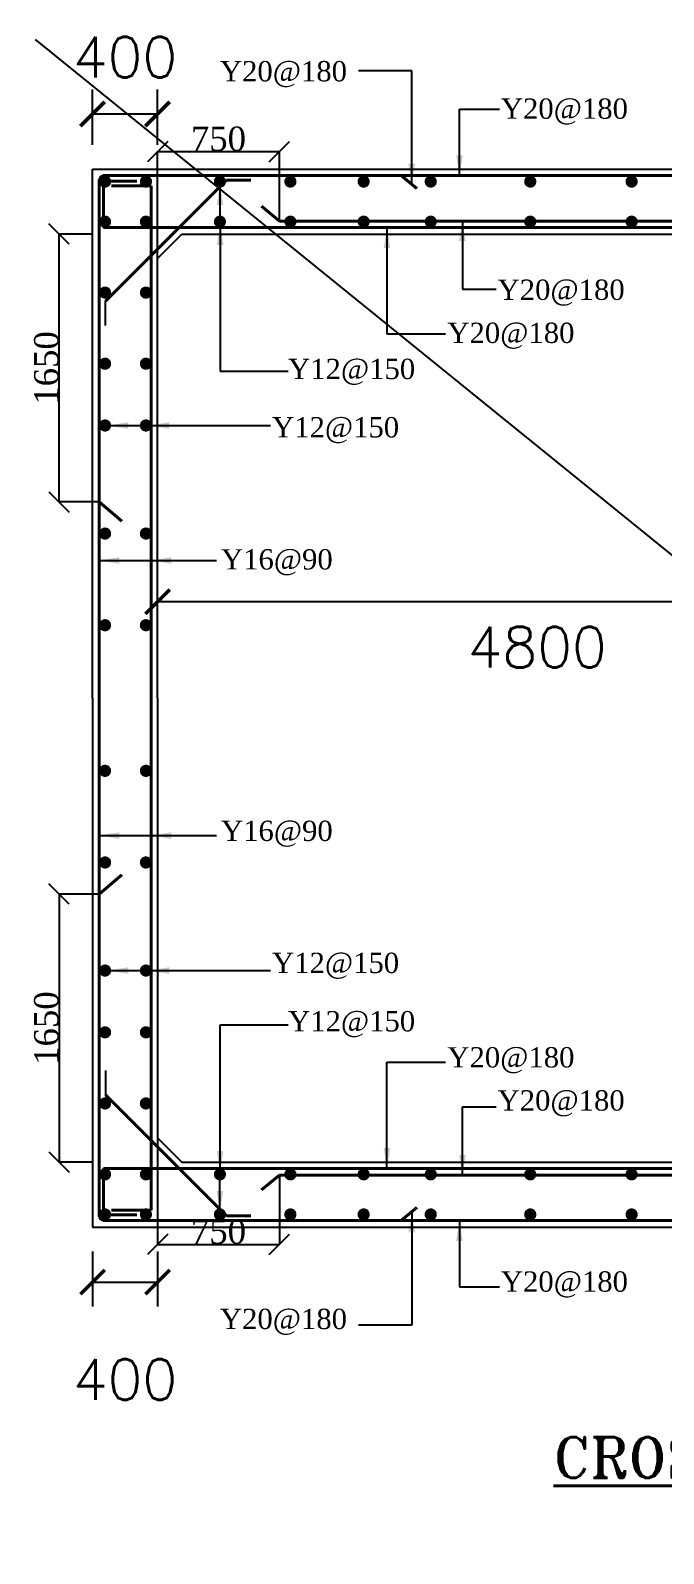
# Model space of a CAD drawing. Header units: inches. Extents: x -400915 to 515323, y 79868 to 577806.
# Drawn here: x 149415 to 153311, y 265193 to 274572 of the extents above; entities that cross this region are included whole.
import ezdxf

# ---------------------------------------------------------------- set-up
doc = ezdxf.new("R2010")
doc.units = ezdxf.units.IN
doc.header["$LTSCALE"] = 0.315
doc.header["$MEASUREMENT"] = 0
doc.layers.get('0').update_dxf_attribs({"color": 9})
for name, color, linetype, lineweight in [('crass barrier', 1, 'Continuous', 20), ('RFC', 4, 'Continuous', 40), ('STRUC', 2, 'Continuous', 20), ('TXC', 7, 'Continuous', 40)]:
    doc.layers.add(name, color=color, linetype=linetype, lineweight=lineweight)
for name, color, linetype in [('rec', 7, 'Continuous'), ('stru', 2, 'Continuous'), ('TEXT', 3, 'Continuous')]:
    doc.layers.add(name, color=color, linetype=linetype)
doc.styles.add('ROMANS', font='ROMANS')
doc.styles.add('ROMANT', font='romant.shx')
doc.styles.get("Standard").update_dxf_attribs({"font": 'romantic.ttf'})
doc.dimstyles.new('75', dxfattribs={"dimscale": 0, "dimtxt": 2.5, "dimasz": 2.5, "dimexe": 1.5, "dimexo": 1.5, "dimgap": 1, "dimtad": 1, "dimdec": 0, "dimzin": 0, "dimdsep": 46, "dimtxsty": 'ROMANS', "dimblk": 'ARCHTICK', "dimcen": -0.75, "dimclrd": 1, "dimclre": 1, "dimclrt": 3, "dimadec": 0, "dimazin": 0, "dimtfac": 1, "dimtdec": 0, "dimtofl": 0, "dimtmove": 0, "dimatfit": 3, "dimfxl": 1, "dimtolj": 1, "dimtzin": 0, "dimarcsym": 0})
doc.dimstyles.new('kri', dxfattribs={"dimtxt": 150, "dimasz": 125, "dimexe": 0.18, "dimexo": 0.0625, "dimgap": 0.09, "dimtad": 1, "dimdec": 0, "dimrnd": 1, "dimzin": 0, "dimdsep": 46, "dimtxsty": 'Standard', "dimblk": 'OBLIQUE', "dimcen": 0.09, "dimclrd": 1, "dimclre": 5, "dimclrt": 3, "dimadec": 0, "dimazin": 0, "dimtfac": 1, "dimtdec": 0, "dimtofl": 0, "dimtmove": 2, "dimatfit": 3, "dimfxl": 1, "dimtolj": 1, "dimtzin": 0, "dimarcsym": 0})

# ---------------------------------------------------------------- blocks, each defined once
blk = doc.blocks.new('_ArchTick')
at = {"layer": 'crass barrier', "color": 0, "const_width": 0.15}
blk.add_lwpolyline([(-0.5, -0.5), (0.5, 0.5)], dxfattribs=at)
blk = doc.blocks.new('*D166')
at = {"layer": 'Defpoints', "color": 0, "linetype": 'Continuous', "transparency": 16777216}
for p in [(150196.9, 271053.3), (150196.9, 271053.3), (154996.9, 271053.3)]:
    blk.add_point(p, dxfattribs=at)
at = {"layer": 'STRUC', "color": 1, "linetype": 'Continuous', "lineweight": -2, "transparency": 16777216}
blk.add_line((154996.9, 271053.3), (150196.9, 271053.3), dxfattribs=at)
at = {"layer": 'STRUC', "color": 1, "linetype": 'Continuous', "lineweight": -2, "transparency": 16777216, "xscale": 150, "yscale": 150, "zscale": 150, "rotation": 180}
blk.add_blockref('_ArchTick', (150196.9, 271053.3), dxfattribs=at)
at = {"layer": 'STRUC', "color": 1, "linetype": 'Continuous', "lineweight": -2, "transparency": 16777216, "xscale": 150, "yscale": 150, "zscale": 150}
blk.add_blockref('_ArchTick', (154996.9, 271053.3), dxfattribs=at)
at = {"layer": 'STRUC', "color": 3, "linetype": 'Continuous', "transparency": 16777216, "insert": (152534.1, 270773.9), "char_height": 250, "attachment_point": 5, "style": 'ROMANS'}
blk.add_mtext('\\A1;4800', dxfattribs=at)
blk = doc.blocks.new('*D177')
at = {"layer": 'Defpoints', "color": 0, "linetype": 'Continuous', "transparency": 16777216}
for p in [(150196.9, 274057.7), (149796.9, 273718.3), (150196.9, 273718.3)]:
    blk.add_point(p, dxfattribs=at)
at = {"layer": 'STRUC', "color": 1, "linetype": 'Continuous', "lineweight": -2, "transparency": 16777216}
for p, q in [((149796.9, 273868.3), (149796.9, 274207.7)), ((150196.9, 273868.3), (150196.9, 274207.7)), ((149796.9, 274057.7), (150196.9, 274057.7))]:
    blk.add_line(p, q, dxfattribs=at)
at = {"layer": 'STRUC', "color": 1, "linetype": 'Continuous', "lineweight": -2, "transparency": 16777216, "xscale": 150, "yscale": 150, "zscale": 150, "rotation": 180}
blk.add_blockref('_ArchTick', (149796.9, 274057.7), dxfattribs=at)
at = {"layer": 'STRUC', "color": 1, "linetype": 'Continuous', "lineweight": -2, "transparency": 16777216, "xscale": 150, "yscale": 150, "zscale": 150}
blk.add_blockref('_ArchTick', (150196.9, 274057.7), dxfattribs=at)
at = {"layer": 'STRUC', "color": 3, "linetype": 'Continuous', "transparency": 16777216, "insert": (149996.9, 274407.7), "char_height": 250, "attachment_point": 5, "style": 'ROMANS'}
blk.add_mtext('\\A1;400', dxfattribs=at)
blk = doc.blocks.new('_Oblique')
at = {"color": 0, "linetype": 'ByBlock', "lineweight": -2}
blk.add_line((-0.5, -0.5), (0.5, 0.5), dxfattribs=at)
blk = doc.blocks.new('*D179')
at = {"layer": 'Defpoints', "color": 0, "ltscale": 0.5, "transparency": 16777216}
for p in [(150946.9, 273825.5), (150946.9, 273398.3), (150196.9, 273168.3)]:
    blk.add_point(p, dxfattribs=at)
at = {"layer": 'rec', "color": 5, "lineweight": -2, "ltscale": 0.5, "transparency": 16777216}
for p, q in [((150196.9, 273168.4), (150196.9, 273825.7)), ((150946.9, 273398.4), (150946.9, 273825.7))]:
    blk.add_line(p, q, dxfattribs=at)
at = {"layer": 'rec', "color": 1, "lineweight": -2, "ltscale": 0.5, "transparency": 16777216}
blk.add_line((150196.9, 273825.5), (150946.9, 273825.5), dxfattribs=at)
at = {"layer": 'rec', "color": 1, "lineweight": -2, "ltscale": 0.5, "transparency": 16777216, "xscale": 125, "yscale": 125, "zscale": 125, "rotation": 180}
blk.add_blockref('_Oblique', (150196.9, 273825.5), dxfattribs=at)
at = {"layer": 'rec', "color": 1, "lineweight": -2, "ltscale": 0.5, "transparency": 16777216, "xscale": 125, "yscale": 125, "zscale": 125}
blk.add_blockref('_Oblique', (150946.9, 273825.5), dxfattribs=at)
at = {"layer": 'rec', "color": 3, "ltscale": 0.5, "transparency": 16777216, "insert": (150571.9, 273903.5), "char_height": 150, "attachment_point": 5}
blk.add_mtext('\\A1;750', dxfattribs=at)
blk = doc.blocks.new('*D168')
at = {"layer": 'Defpoints', "color": 0, "ltscale": 0.5, "transparency": 16777216}
for p in [(149591.4, 273318.3), (149796.9, 273318.3), (149836.9, 271668.3)]:
    blk.add_point(p, dxfattribs=at)
at = {"layer": 'rec', "color": 5, "lineweight": -2, "ltscale": 0.5, "transparency": 16777216}
for p, q in [((149796.8, 273318.3), (149591.2, 273318.3)), ((149836.8, 271668.3), (149591.2, 271668.3))]:
    blk.add_line(p, q, dxfattribs=at)
at = {"layer": 'rec', "color": 1, "lineweight": -2, "ltscale": 0.5, "transparency": 16777216}
blk.add_line((149591.4, 271668.3), (149591.4, 273318.3), dxfattribs=at)
at = {"layer": 'rec', "color": 1, "lineweight": -2, "ltscale": 0.5, "transparency": 16777216, "xscale": 125, "yscale": 125, "zscale": 125}
for p, rotation in [((149591.4, 273318.3), 90), ((149591.4, 271668.3), 270)]:
    blk.add_blockref('_Oblique', p, dxfattribs=dict(at, rotation=rotation))
at = {"layer": 'rec', "color": 3, "ltscale": 0.5, "transparency": 16777216, "insert": (149513.4, 272493.3), "char_height": 150, "attachment_point": 5, "rotation": 90}
blk.add_mtext('\\A1;1650', dxfattribs=at)
blk = doc.blocks.new('*D183')
at = {"layer": 'Defpoints', "color": 0, "linetype": 'Continuous', "transparency": 16777216}
for p in [(149796.9, 267203.3), (150196.9, 267203.3), (150196.9, 266864)]:
    blk.add_point(p, dxfattribs=at)
at = {"layer": 'STRUC', "color": 1, "linetype": 'Continuous', "lineweight": -2, "transparency": 16777216}
for p, q in [((149796.9, 267053.3), (149796.9, 266714)), ((150196.9, 267053.3), (150196.9, 266714)), ((149796.9, 266864), (150196.9, 266864))]:
    blk.add_line(p, q, dxfattribs=at)
at = {"layer": 'STRUC', "color": 1, "linetype": 'Continuous', "lineweight": -2, "transparency": 16777216, "xscale": 150, "yscale": 150, "zscale": 150, "rotation": 180}
blk.add_blockref('_ArchTick', (149796.9, 266864), dxfattribs=at)
at = {"layer": 'STRUC', "color": 1, "linetype": 'Continuous', "lineweight": -2, "transparency": 16777216, "xscale": 150, "yscale": 150, "zscale": 150}
blk.add_blockref('_ArchTick', (150196.9, 266864), dxfattribs=at)
at = {"layer": 'STRUC', "color": 3, "linetype": 'Continuous', "transparency": 16777216, "insert": (149996.9, 266264), "char_height": 250, "attachment_point": 5, "style": 'ROMANS'}
blk.add_mtext('\\A1;400', dxfattribs=at)
blk = doc.blocks.new('*D185')
at = {"layer": 'Defpoints', "color": 0, "ltscale": 0.5, "transparency": 16777216}
for p in [(150196.9, 267753.3), (150946.9, 267523.3), (150946.9, 267096.1)]:
    blk.add_point(p, dxfattribs=at)
at = {"layer": 'rec', "color": 5, "lineweight": -2, "ltscale": 0.5, "transparency": 16777216}
for p, q in [((150196.9, 267753.2), (150196.9, 267095.9)), ((150946.9, 267523.2), (150946.9, 267095.9))]:
    blk.add_line(p, q, dxfattribs=at)
at = {"layer": 'rec', "color": 1, "lineweight": -2, "ltscale": 0.5, "transparency": 16777216}
blk.add_line((150196.9, 267096.1), (150946.9, 267096.1), dxfattribs=at)
at = {"layer": 'rec', "color": 1, "lineweight": -2, "ltscale": 0.5, "transparency": 16777216, "xscale": 125, "yscale": 125, "zscale": 125, "rotation": 180}
blk.add_blockref('_Oblique', (150196.9, 267096.1), dxfattribs=at)
at = {"layer": 'rec', "color": 1, "lineweight": -2, "ltscale": 0.5, "transparency": 16777216, "xscale": 125, "yscale": 125, "zscale": 125}
blk.add_blockref('_Oblique', (150946.9, 267096.1), dxfattribs=at)
at = {"layer": 'rec', "color": 3, "ltscale": 0.5, "transparency": 16777216, "insert": (150571.9, 267174.1), "char_height": 150, "attachment_point": 5}
blk.add_mtext('\\A1;750', dxfattribs=at)
blk = doc.blocks.new('*D174')
at = {"layer": 'Defpoints', "color": 0, "ltscale": 0.5, "transparency": 16777216}
for p in [(149836.9, 269253.3), (149591.4, 267603.3), (149796.9, 267603.3)]:
    blk.add_point(p, dxfattribs=at)
at = {"layer": 'rec', "color": 5, "lineweight": -2, "ltscale": 0.5, "transparency": 16777216}
for p, q in [((149836.8, 269253.3), (149591.2, 269253.3)), ((149796.8, 267603.3), (149591.2, 267603.3))]:
    blk.add_line(p, q, dxfattribs=at)
at = {"layer": 'rec', "color": 1, "lineweight": -2, "ltscale": 0.5, "transparency": 16777216}
blk.add_line((149591.4, 269253.3), (149591.4, 267603.3), dxfattribs=at)
at = {"layer": 'rec', "color": 1, "lineweight": -2, "ltscale": 0.5, "transparency": 16777216, "xscale": 125, "yscale": 125, "zscale": 125}
for p, rotation in [((149591.4, 269253.3), 90), ((149591.4, 267603.3), 270)]:
    blk.add_blockref('_Oblique', p, dxfattribs=dict(at, rotation=rotation))
at = {"layer": 'rec', "color": 3, "ltscale": 0.5, "transparency": 16777216, "insert": (149513.4, 268428.3), "char_height": 150, "attachment_point": 5, "rotation": 90}
blk.add_mtext('\\A1;1650', dxfattribs=at)

msp = doc.modelspace()

# ---------------------------------------------------------------- linework, layer by layer
at = {"layer": 'rec', "ltscale": 0.5}
msp.add_line((149443.1, 274515.6), (160713.6, 265381.2), dxfattribs=at)
at = {"layer": 'RFC'}
for p, q in [((149836.9, 270460.8), (149836.9, 273653.3)), ((150070, 273644), (149836.9, 273644)), ((149861.9, 273678.3), (155196.9, 273678.3)), ((149865.3, 273358.3), (149865.3, 273609.5)), ((150620.9, 273648.9), (149876.9, 272904.9)), ((150156.9, 273614.9), (149914.4, 273614.9)), ((150156.9, 270460.8), (150156.9, 273614.9)), ((150620.9, 273648.9), (150770.9, 273648.9)), ((151696.9, 273678.3), (151792.2, 273599)), ((150946.9, 273398.3), (150837.9, 273489)), ((149865.3, 273358.3), (155196.9, 273358.3)), ((150946.9, 273398.3), (154246.9, 273398.3)), ((149836.9, 271668.3), (149976.9, 271548.9)), ((149836.9, 270460.8), (149836.9, 267268.3)), ((150156.9, 270460.8), (150156.9, 267306.7)), ((149836.9, 269253.3), (149976.9, 269372.8)), ((150620.9, 267272.7), (149876.9, 268016.7)), ((149865.3, 267563.3), (155196.9, 267563.3)), ((149865.3, 267563.3), (149865.3, 267312.1)), ((150946.9, 267523.3), (150837.9, 267432.6)), ((150946.9, 267523.3), (154246.9, 267523.3)), ((151696.9, 267243.3), (151792.2, 267322.6)), ((150070, 267277.7), (149836.9, 267277.7)), ((149861.9, 267243.3), (155196.9, 267243.3)), ((150156.9, 267306.7), (149914.4, 267306.7)), ((150620.9, 267272.7), (150770.9, 267272.7))]:
    msp.add_line(p, q, dxfattribs=at)
at = {"layer": 'RFC', "const_width": 37.5}
for points in [[(149855.3, 273641.1, 1), (149892.8, 273641.1, 1)], [(150106.8, 273641.1, 1), (150144.3, 273641.1, 1)], [(150562.3, 273641.1, 1), (150599.8, 273641.1, 1)], [(150996.1, 273641.1, 1), (151033.6, 273641.1, 1)], [(151447.1, 273641.1, 1), (151484.6, 273641.1, 1)], [(151859.9, 273641.1, 1), (151897.4, 273641.1, 1)], [(152472.4, 273641.1, 1), (152509.9, 273641.1, 1)], [(153096.3, 273641.1, 1), (153133.8, 273641.1, 1)], [(149855.3, 273394.1, -1), (149892.8, 273394.1, -1)], [(150106.8, 273394.1, -1), (150144.3, 273394.1, -1)], [(150562.3, 273394.1, -1), (150599.8, 273394.1, -1)], [(150996.1, 273394.1, -1), (151033.6, 273394.1, -1)], [(151447.1, 273394.1, -1), (151484.6, 273394.1, -1)], [(151859.9, 273394.1, -1), (151897.4, 273394.1, -1)], [(152472.4, 273394.1, -1), (152509.9, 273394.1, -1)], [(153096.3, 273394.1, -1), (153133.8, 273394.1, -1)], [(149855.3, 272957.4, -1), (149892.8, 272957.4, -1)], [(150106.8, 272957.4, -1), (150144.3, 272957.4, -1)], [(149855.3, 272519.5, -1), (149892.8, 272519.5, -1)], [(150106.8, 272519.5, -1), (150144.3, 272519.5, -1)], [(149855.3, 272139.1, -1), (149892.8, 272139.1, -1)], [(150106.8, 272139.1, -1), (150144.3, 272139.1, -1)], [(149855.3, 271473.5, -1), (149892.8, 271473.5, -1)], [(150106.8, 271473.5, -1), (150144.3, 271473.5, -1)], [(149855.3, 270909.1, -1), (149892.8, 270909.1, -1)], [(150106.8, 270909.1, -1), (150144.3, 270909.1, -1)], [(149855.3, 270012.5, 1), (149892.8, 270012.5, 1)], [(150106.8, 270012.5, 1), (150144.3, 270012.5, 1)], [(149855.3, 269448.1, 1), (149892.8, 269448.1, 1)], [(150106.8, 269448.1, 1), (150144.3, 269448.1, 1)], [(149855.3, 268782.5, 1), (149892.8, 268782.5, 1)], [(150106.8, 268782.5, 1), (150144.3, 268782.5, 1)], [(149855.3, 268402.1, 1), (149892.8, 268402.1, 1)], [(150106.8, 268402.1, 1), (150144.3, 268402.1, 1)], [(149855.3, 267964.2, 1), (149892.8, 267964.2, 1)], [(150106.8, 267964.2, 1), (150144.3, 267964.2, 1)], [(149855.3, 267527.5, 1), (149892.8, 267527.5, 1)], [(150106.8, 267527.5, 1), (150144.3, 267527.5, 1)], [(150562.3, 267527.5, 1), (150599.8, 267527.5, 1)], [(150996.1, 267527.5, 1), (151033.6, 267527.5, 1)], [(151447.1, 267527.5, 1), (151484.6, 267527.5, 1)], [(151859.9, 267527.5, 1), (151897.4, 267527.5, 1)], [(152472.4, 267527.5, 1), (152509.9, 267527.5, 1)], [(153096.3, 267527.5, 1), (153133.8, 267527.5, 1)], [(149855.3, 267280.5, -1), (149892.8, 267280.5, -1)], [(150106.8, 267280.5, -1), (150144.3, 267280.5, -1)], [(150562.3, 267280.5, -1), (150599.8, 267280.5, -1)], [(150996.1, 267280.5, -1), (151033.6, 267280.5, -1)], [(151447.1, 267280.5, -1), (151484.6, 267280.5, -1)], [(151859.9, 267280.5, -1), (151897.4, 267280.5, -1)], [(152472.4, 267280.5, -1), (152509.9, 267280.5, -1)], [(153096.3, 267280.5, -1), (153133.8, 267280.5, -1)]]:
    msp.add_lwpolyline(points, format="xyb", close=True, dxfattribs=at)
at = {"layer": 'stru'}
for p, q in [((149796.9, 273718.3), (155196.9, 273718.3)), ((149796.9, 270460.8), (149796.9, 273718.3)), ((150196.9, 273168.3), (150346.9, 273318.3)), ((150346.9, 273318.3), (154846.9, 273318.3)), ((150196.9, 270460.8), (150196.9, 273168.3)), ((149876.9, 272754.9), (149876.9, 272904.9)), ((149796.9, 270460.8), (149796.9, 267203.3)), ((150196.9, 270460.8), (150196.9, 267753.3)), ((149876.9, 268166.7), (149876.9, 268016.7)), ((150196.9, 267753.3), (150346.9, 267603.3)), ((150346.9, 267603.3), (154846.9, 267603.3)), ((149796.9, 267203.3), (155196.9, 267203.3))]:
    msp.add_line(p, q, dxfattribs=at)
for centre, start, end in [((149861.9, 273653.3), 90, 180), ((149861.9, 267268.3), 180, 270)]:
    msp.add_arc(centre, 25, start, end, dxfattribs=at)

# ---------------------------------------------------------------- texts
at = {"layer": 'TEXT', "ltscale": 0.5, "char_height": 125, "width": 2082.087}
for s, insert, attachment_point in [('Y20@180', (150581, 274383.1), 1), ('Y20@180', (152310.2, 274152.9), 1), ('Y20@180', (152290.1, 273037.6), 1), ('Y20@180', (151980.9, 272772.1), 1), ('Y12@150', (151000.6, 272549.9), 1), ('Y12@150', (150901.8, 272190.6), 1), ('Y16@90', (150587.6, 271377.3), 1), ('Y16@90', (150587.6, 269544.3), 7), ('Y12@150', (150901.8, 268731), 7), ('Y12@150', (151000.6, 268371.7), 7), ('Y20@180', (151980.9, 268149.5), 7), ('Y20@180', (152290.1, 267884), 7), ('Y20@180', (152310.2, 266768.7), 7), ('Y20@180', (150581, 266538.5), 7)]:
    msp.add_mtext(s, dxfattribs=dict(at, insert=insert, attachment_point=attachment_point))
at = {"layer": 'TXC', "insert": (155607.4, 265575.9), "char_height": 250, "width": 11678.465, "attachment_point": 5, "style": 'ROMANT'}
msp.add_mtext('{\\LCROSS SECTION OF BOX SECTION\\PIN APPROACH PORTION}', dxfattribs=at)

# ---------------------------------------------------------------- dimensions: what is measured, and where the dimension line sits
at = {"layer": 'rec', "ltscale": 0.5}
for base, p1, p2, picture, middle in [((150946.9, 273825.5), (150196.9, 273168.3), (150946.9, 273398.3), '*D179', (150571.9, 273903.5)), ((150946.9, 267096.1), (150196.9, 267753.3), (150946.9, 267523.3), '*D185', (150571.9, 267174.1))]:
    dim = msp.add_linear_dim(base=base, p1=p1, p2=p2, dimstyle='kri', dxfattribs=at)
    dim.commit()
    dim.dimension.update_dxf_attribs({"geometry": picture, "text_midpoint": middle})
for base, p1, p2, angle, picture, middle in [((149591.4, 273318.3), (149836.9, 271668.3), (149796.9, 273318.3), 90, '*D168', (149513.4, 272493.3)), ((149591.4, 267603.3), (149836.9, 269253.3), (149796.9, 267603.3), 270, '*D174', (149513.4, 268428.3))]:
    dim = msp.add_linear_dim(base=base, p1=p1, p2=p2, angle=angle, dimstyle='kri', dxfattribs=at)
    dim.commit()
    dim.dimension.update_dxf_attribs({"geometry": picture, "text_midpoint": middle})
at = {"layer": 'STRUC', "linetype": 'Continuous'}
for base, p1, p2, picture, middle in [((150196.9, 274057.7), (149796.9, 273718.3), (150196.9, 273718.3), '*D177', (149996.9, 274407.7)), ((150196.9, 266864), (149796.9, 267203.3), (150196.9, 267203.3), '*D183', (149996.9, 266264))]:
    dim = msp.add_linear_dim(base=base, p1=p1, p2=p2, dimstyle='75', override={"dimscale": 100, "dimasz": 1.5, "dimgap": 0.5, "dimtmove": 2}, dxfattribs=at)
    dim.commit()
    dim.dimension.update_dxf_attribs({"geometry": picture, "text_midpoint": middle})
dim = msp.add_linear_dim(base=(150196.9, 271053.3), p1=(154996.9, 271053.3), p2=(150196.9, 271053.3), dimstyle='75', override={"dimscale": 100, "dimasz": 1.5, "dimgap": 0.5, "dimtmove": 2}, dxfattribs=at)
dim.commit()
dim.dimension.update_dxf_attribs({"geometry": '*D166', "text_midpoint": (152534.1, 270773.9), "dimtype": 160})

# ---------------------------------------------------------------- leaders
at = {"layer": 'rec', "ltscale": 0.5}
for points in [[(151761.3, 273627.1), (151761.3, 274323), (151434.5, 274323)], [(152055.3, 273678.6), (152055.3, 274086.9), (152302.6, 274086.9)], [(150581.1, 273622.3), (150582.5, 273168)], [(150582.5, 273376.1), (150582.5, 272472.8), (151001, 272472.8)], [(151609.2, 273356.7), (151609.2, 272703.9), (151969.1, 272703.9)], [(152073.3, 273399.3), (152073.3, 272978.3), (152281.6, 272978.3)], [(149892.8, 272139.1), (150335.9, 272139.1)], [(150144.3, 272139.1), (150892.5, 272139.1)], [(149836.9, 271308), (150370.7, 271308)], [(150156.9, 271308), (150560.8, 271308)], [(149836.9, 269613.6), (150370.7, 269613.6)], [(150156.9, 269613.6), (150560.8, 269613.6)], [(149892.8, 268782.5), (150335.9, 268782.5)], [(150144.3, 268782.5), (150892.5, 268782.5)], [(150582.5, 267545.5), (150582.5, 268448.8), (151001, 268448.8)], [(151609.2, 267564.9), (151609.2, 268217.7), (151969.1, 268217.7)], [(152073.3, 267522.3), (152073.3, 267943.3), (152281.6, 267943.3)], [(150581.1, 267299.3), (150582.5, 267753.7)], [(151761.3, 267294.5), (151761.3, 266598.6), (151434.5, 266598.6)], [(152055.3, 267243), (152055.3, 266834.7), (152302.6, 266834.7)]]:
    msp.add_leader(points, dimstyle='kri', override={"dimgap": 0.09, "dimtad": 0}, dxfattribs=at)

doc.saveas('drawing.dxf')
